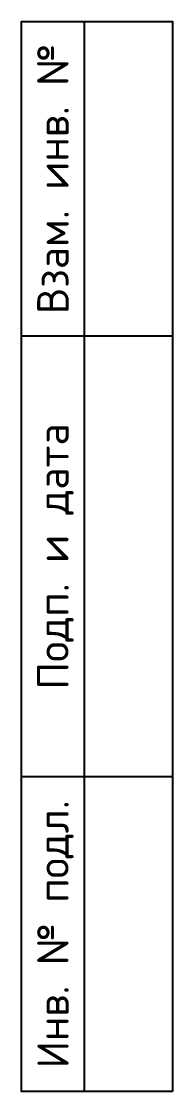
# Model space of a CAD drawing. Header units: metres. Extents: x 1642 to 8476, y 831 to 5441.
# Drawn here: x 7174.5 to 7186.5, y 835.2 to 920.2 of the extents above; entities that cross this region are included whole.
import ezdxf
from ezdxf.enums import TextEntityAlignment as Align

# ---------------------------------------------------------------- set-up
doc = ezdxf.new("R2010")
doc.units = ezdxf.units.M
doc.styles.add('-ISOCPEUR-', font='isocpeur.ttf')

msp = doc.modelspace()

# ---------------------------------------------------------------- linework, layer by layer
for p, q in [((7179.474, 835.222), (7179.474, 920.222)), ((7186.474, 895.222), (7174.474, 895.222)), ((7186.474, 860.222), (7174.474, 860.222))]:
    msp.add_line(p, q)
msp.add_lwpolyline([(7186.474, 835.222), (7174.474, 835.222), (7174.474, 920.222), (7186.474, 920.222)], close=True)

# ---------------------------------------------------------------- texts
at = {"style": '-ISOCPEUR-'}
for s, p in [('Взам. инв. №', (7176.974, 907.722)), ('Подп. и дата', (7176.974, 877.722)), ('Инв. № подл.', (7176.974, 847.722))]:
    msp.add_text(s, height=2.5, rotation=90, dxfattribs=at).set_placement(p, align=Align.MIDDLE_CENTER)

doc.saveas('drawing.dxf')
